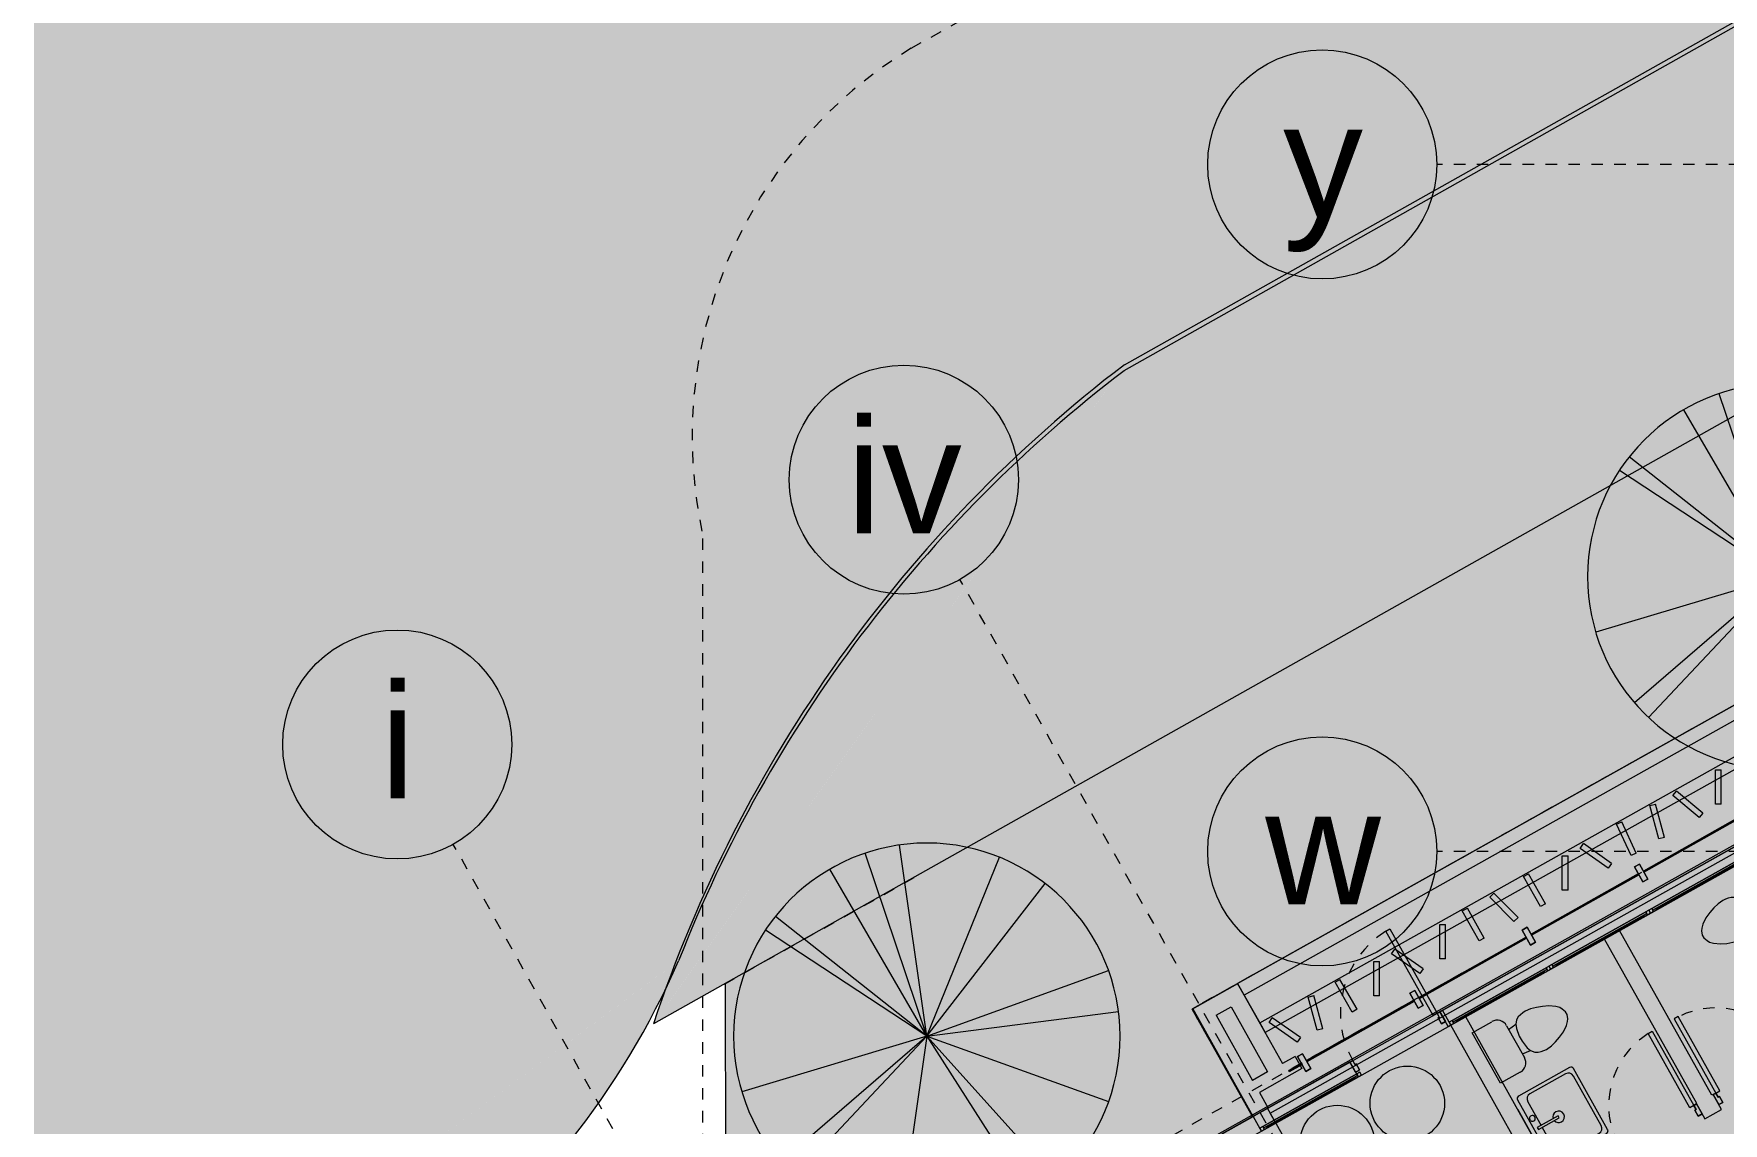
# Model space of a CAD drawing. Header units: metres. Extents: x -11.7 to 73.2, y 41.7 to 99.3.
# Drawn here: x -11.75 to 3, y 56.25 to 65.77 of the extents above; entities that cross this region are included whole.
import ezdxf

# ---------------------------------------------------------------- set-up
doc = ezdxf.new("R2010")
doc.units = ezdxf.units.M
for name, pattern in [('Dash dot', [0.015875, 0.00635, -0.004763, 0, -0.004763]), ('LineaDiscontinua-1_5mm', [0.003, 0.0015, -0.0015]), ('LíneaDeRejilla', [0.021, 0.012, -0.003, 0.003, -0.003]), ('Oculto', [0.006, 0.004, -0.002]), ('Overhead', [0.004, 0.0025, -0.0015])]:
    doc.linetypes.add(name, pattern=pattern)
for name, color, linetype, lineweight in [('A-DETL', 3, 'Continuous', 5), ('A-DETL-3', 151, 'Continuous', 5), ('A-DETL-GENF', 92, 'Continuous', 5), ('A-DETL-LNOC', 90, 'Oculto', 5), ('A-FLOR-PROY', 1, 'Overhead', 5), ('A-MURO', 113, 'Continuous', 9), ('A-MURO-ACHU', 111, 'Continuous', 9), ('A-PISO', 51, 'Continuous', 9), ('A-PISO-ACHU', 8, 'Continuous', 9), ('A-PSAJ-ARBOL', 71, 'Continuous', 5), ('A-PUER', 31, 'Continuous', 5), ('A-PUER-MARC', 31, 'Continuous', 5), ('A-VENT', 1, 'Continuous', 5), ('A-VENT-CORT', 52, 'Continuous', 5), ('A-VENT-CORT-MARC', 51, 'Continuous', 5), ('A-WALL', 113, 'Continuous', 18), ('H-HID-APAR', 6, 'Continuous', 5), ('S-REJI', 1, 'Continuous', 5), ('S-REJI-IDEN', 1, 'Continuous', 5)]:
    doc.layers.add(name, color=color, linetype=linetype, lineweight=lineweight)
doc.styles.add('Arial_2', font='arial.ttf', dxfattribs={"height": 1})

# ---------------------------------------------------------------- blocks, each defined once
blk = doc.blocks.new('muro inclinado1 - muro inclinado-1370344-Nivel 1')
at = {"layer": 'A-MURO'}
for p, q in [((43.685, 82.651), (-1.236, 57.471)), ((43.741, 82.55), (-1.179, 57.37)), ((-1.043, 57.128), (43.877, 82.307)), ((43.925, 82.222), (-0.995, 57.043)), ((-1.179, 57.37), (-1.236, 57.471)), ((-1.236, 57.471), (-1.043, 57.128)), ((-0.995, 57.043), (-1.179, 57.37)), ((-1.043, 57.128), (-0.995, 57.043))]:
    blk.add_line(p, q, dxfattribs=at)
blk = doc.blocks.new('Panel de sistema - Vidrio-10-1532749-Nivel 1')
at = {"layer": 'A-VENT-CORT'}
for p, q in [((-0.55, 0.005), (-0.55, 0.005)), ((-0.55, 0.005), (0.55, 0.005)), ((0.55, 0.005), (-0.55, 0.005)), ((-0.55, -0.005), (-0.55, 0.005)), ((-0.55, 0.005), (-0.55, -0.005)), ((0.55, 0.005), (0.55, 0.005)), ((0.55, 0.005), (0.55, -0.005)), ((0.55, 0.005), (0.55, -0.005)), ((-0.55, -0.005), (0.55, -0.005)), ((0.55, -0.005), (-0.55, -0.005)), ((-0.55, -0.005), (-0.55, -0.005)), ((0.55, -0.005), (0.55, -0.005))]:
    blk.add_line(p, q, dxfattribs=at)
blk = doc.blocks.new('Panel de sistema - Vidrio-10-1532750-Nivel 1')
at = {"layer": 'A-VENT-CORT'}
for p, q in [((-0.5375, 0.005), (-0.5375, 0.005)), ((-0.5375, 0.005), (0.5375, 0.005)), ((0.5375, 0.005), (-0.5375, 0.005)), ((-0.5375, -0.005), (-0.5375, 0.005)), ((-0.5375, 0.005), (-0.5375, -0.005)), ((0.5375, 0.005), (0.5375, 0.005)), ((0.5375, 0.005), (0.5375, -0.005)), ((0.5375, 0.005), (0.5375, -0.005)), ((-0.5375, -0.005), (0.5375, -0.005)), ((0.5375, -0.005), (-0.5375, -0.005)), ((-0.5375, -0.005), (-0.5375, -0.005)), ((0.5375, -0.005), (0.5375, -0.005))]:
    blk.add_line(p, q, dxfattribs=at)
blk = doc.blocks.new('Panel de sistema - Vidrio-10-1633572-Nivel 1')
at = {"layer": 'A-VENT-CORT'}
for p, q in [((-0.063, 0.005), (-0.063, 0.005)), ((-0.063, 0.005), (0.063, 0.005)), ((0.063, 0.005), (-0.063, 0.005)), ((-0.063, -0.005), (-0.063, 0.005)), ((-0.063, 0.005), (-0.063, -0.005)), ((0.063, 0.005), (0.063, 0.005)), ((0.063, 0.005), (0.063, -0.005)), ((0.063, 0.005), (0.063, -0.005)), ((-0.063, -0.005), (0.063, -0.005)), ((0.063, -0.005), (-0.063, -0.005)), ((-0.063, -0.005), (-0.063, -0.005)), ((0.063, -0.005), (0.063, -0.005))]:
    blk.add_line(p, q, dxfattribs=at)
blk = doc.blocks.new('Panel de sistema - Vidrio-10-1532752-Nivel 1')
at = {"layer": 'A-VENT-CORT'}
for p, q in [((-0.55, 0.005), (-0.55, 0.005)), ((-0.55, 0.005), (0.55, 0.005)), ((0.55, 0.005), (-0.55, 0.005)), ((-0.55, -0.005), (-0.55, 0.005)), ((-0.55, 0.005), (-0.55, -0.005)), ((0.55, 0.005), (0.55, 0.005)), ((0.55, 0.005), (0.55, -0.005)), ((0.55, 0.005), (0.55, -0.005)), ((-0.55, -0.005), (0.55, -0.005)), ((0.55, -0.005), (-0.55, -0.005)), ((-0.55, -0.005), (-0.55, -0.005)), ((0.55, -0.005), (0.55, -0.005))]:
    blk.add_line(p, q, dxfattribs=at)
blk = doc.blocks.new('Panel de sistema - Vidrio-10-1532753-Nivel 1')
at = {"layer": 'A-VENT-CORT'}
for p, q in [((-0.5375, 0.005), (-0.5375, 0.005)), ((-0.5375, 0.005), (0.5375, 0.005)), ((0.5375, 0.005), (-0.5375, 0.005)), ((-0.5375, -0.005), (-0.5375, 0.005)), ((-0.5375, 0.005), (-0.5375, -0.005)), ((0.5375, 0.005), (0.5375, 0.005)), ((0.5375, 0.005), (0.5375, -0.005)), ((0.5375, 0.005), (0.5375, -0.005)), ((-0.5375, -0.005), (0.5375, -0.005)), ((0.5375, -0.005), (-0.5375, -0.005)), ((-0.5375, -0.005), (-0.5375, -0.005)), ((0.5375, -0.005), (0.5375, -0.005))]:
    blk.add_line(p, q, dxfattribs=at)
blk = doc.blocks.new('Panel de sistema - Vidrio-10-1633573-Nivel 1')
at = {"layer": 'A-VENT-CORT'}
for p, q in [((-0.063, 0.005), (-0.063, 0.005)), ((-0.063, 0.005), (0.063, 0.005)), ((0.063, 0.005), (-0.063, 0.005)), ((-0.063, -0.005), (-0.063, 0.005)), ((-0.063, 0.005), (-0.063, -0.005)), ((0.063, 0.005), (0.063, 0.005)), ((0.063, 0.005), (0.063, -0.005)), ((0.063, 0.005), (0.063, -0.005)), ((-0.063, -0.005), (0.063, -0.005)), ((0.063, -0.005), (-0.063, -0.005)), ((-0.063, -0.005), (-0.063, -0.005)), ((0.063, -0.005), (0.063, -0.005))]:
    blk.add_line(p, q, dxfattribs=at)
blk = doc.blocks.new('Montante rectangular - 50x150-1351317-Nivel 1')
at = {"layer": 'A-VENT-CORT-MARC'}
for p, q in [((-0.025, -0.075), (-0.025, 0.075)), ((-0.025, 0.075), (0.025, 0.075)), ((-0.025, 0.075), (-0.025, 0.075)), ((0.025, 0.075), (0.025, -0.075)), ((0.025, 0.075), (0.025, 0.075)), ((0.025, -0.075), (-0.025, -0.075)), ((-0.025, -0.075), (-0.025, -0.075)), ((0.025, -0.075), (0.025, -0.075))]:
    blk.add_line(p, q, dxfattribs=at)
blk = doc.blocks.new('Montante rectangular - 50x150-1351318-Nivel 1')
at = {"layer": 'A-VENT-CORT-MARC'}
for p, q in [((0.025, 0.075), (-0.025, 0.075)), ((-0.025, 0.075), (-0.025, -0.075)), ((-0.025, 0.075), (-0.025, 0.075)), ((0.025, -0.075), (0.025, 0.075)), ((0.025, 0.075), (0.025, 0.075)), ((-0.025, -0.075), (0.025, -0.075)), ((-0.025, -0.075), (-0.025, -0.075)), ((0.025, -0.075), (0.025, -0.075))]:
    blk.add_line(p, q, dxfattribs=at)
blk = doc.blocks.new('M_RPC Tree - Deciduous - Scarlet Oak - 6 mts-1356157-Nivel 1')
at = {"layer": 'A-PSAJ-ARBOL'}
for q in [(-0.239, 1.669), (-0.539, 1.598), (0.634, 1.563), (-0.848, 1.458), (1.032, 1.334), (-1.323, 1.046), (-1.409, 0.927), (1.585, 0.575), (1.673, 0.215), (-1.615, -0.485), (-1.277, -1.101), (-1.155, -1.229), (-0.24, -1.669), (0.91, -1.42), (1.129, -1.253), (1.587, -0.57)]:
    blk.add_line((0, 0), q, dxfattribs=at)
for start, end in [(360, 180), (180, 360)]:
    blk.add_arc((0, 0), 1.687, start, end, dxfattribs=at)
blk = doc.blocks.new('Puerta-Batiente-HojaLisa - 900x2200-V1-Nivel 1')
at = {"layer": 'A-PUER'}
for p, q in [((-0.422, -0.919), (-0.422, -0.075)), ((-0.422, -0.075), (-0.382, -0.075)), ((-0.382, -0.075), (-0.382, -0.919)), ((-0.382, -0.919), (-0.422, -0.919))]:
    blk.add_line(p, q, dxfattribs=at)
at = {"layer": 'A-PUER', "linetype": 'LineaDiscontinua-1_5mm'}
blk.add_arc((-0.422, -0.075), 0.844, 272.7165, 0, dxfattribs=at)
at = {"layer": 'A-PUER-MARC', "lineweight": 9}
for p, q in [((-0.41, 0.025), (-0.45, 0.025)), ((-0.45, 0.025), (-0.45, -0.075)), ((-0.41, -0.035), (-0.41, 0.025)), ((0.45, 0.025), (0.41, 0.025)), ((0.41, 0.025), (0.41, -0.035)), ((0.45, -0.075), (0.45, 0.025)), ((-0.45, -0.075), (-0.422, -0.075)), ((-0.422, -0.075), (-0.422, -0.035)), ((-0.422, -0.035), (-0.41, -0.035)), ((0.41, -0.035), (0.422, -0.035)), ((0.422, -0.035), (0.422, -0.075)), ((0.422, -0.075), (0.45, -0.075))]:
    blk.add_line(p, q, dxfattribs=at)
at = {"layer": 'A-PUER-MARC'}
for p, q in [((-0.45, -0.075), (-0.45, 0.025)), ((-0.45, 0.025), (-0.41, 0.025)), ((-0.45, 0.025), (-0.45, 0.025)), ((-0.41, 0.025), (-0.41, -0.035)), ((-0.41, 0.025), (-0.41, 0.025)), ((0.41, -0.035), (0.41, 0.025)), ((0.45, 0.025), (0.41, 0.025)), ((0.41, 0.025), (0.41, 0.025)), ((0.45, 0.025), (0.45, 0.025)), ((0.45, 0.025), (0.45, -0.075)), ((-0.422, -0.075), (-0.45, -0.075)), ((-0.45, -0.075), (-0.45, -0.075)), ((-0.41, -0.035), (-0.422, -0.035)), ((-0.422, -0.035), (-0.422, -0.075)), ((-0.422, -0.035), (-0.422, -0.035)), ((-0.422, -0.075), (-0.422, -0.075)), ((-0.41, -0.035), (-0.41, -0.035)), ((0.41, -0.035), (0.41, -0.035)), ((0.41, -0.035), (0.422, -0.035)), ((0.422, -0.035), (0.422, -0.035)), ((0.422, -0.075), (0.422, -0.035)), ((0.422, -0.075), (0.422, -0.075)), ((0.422, -0.075), (0.45, -0.075)), ((0.45, -0.075), (0.45, -0.075))]:
    blk.add_line(p, q, dxfattribs=at)
blk = doc.blocks.new('Puerta-Batiente-HojaLisa - 800x2200-V6-Nivel 1')
at = {"layer": 'A-PUER'}
for p, q in [((-0.372, -0.819), (-0.372, -0.075)), ((-0.372, -0.075), (-0.332, -0.075)), ((-0.332, -0.075), (-0.332, -0.819)), ((-0.332, -0.819), (-0.372, -0.819))]:
    blk.add_line(p, q, dxfattribs=at)
at = {"layer": 'A-PUER', "linetype": 'LineaDiscontinua-1_5mm'}
blk.add_arc((-0.372, -0.075), 0.744, 273.0819, 0, dxfattribs=at)
at = {"layer": 'A-PUER-MARC', "lineweight": 9}
for p, q in [((-0.36, 0.025), (-0.4, 0.025)), ((-0.4, 0.025), (-0.4, -0.075)), ((-0.36, -0.035), (-0.36, 0.025)), ((0.4, 0.025), (0.36, 0.025)), ((0.36, 0.025), (0.36, -0.035)), ((0.4, -0.075), (0.4, 0.025)), ((-0.4, -0.075), (-0.372, -0.075)), ((-0.372, -0.075), (-0.372, -0.035)), ((-0.372, -0.035), (-0.36, -0.035)), ((0.36, -0.035), (0.372, -0.035)), ((0.372, -0.035), (0.372, -0.075)), ((0.372, -0.075), (0.4, -0.075))]:
    blk.add_line(p, q, dxfattribs=at)
at = {"layer": 'A-PUER-MARC'}
for p, q in [((-0.4, -0.075), (-0.4, 0.025)), ((-0.4, 0.025), (-0.36, 0.025)), ((-0.4, 0.025), (-0.4, 0.025)), ((-0.36, 0.025), (-0.36, -0.035)), ((-0.36, 0.025), (-0.36, 0.025)), ((0.36, -0.035), (0.36, 0.025)), ((0.4, 0.025), (0.36, 0.025)), ((0.36, 0.025), (0.36, 0.025)), ((0.4, 0.025), (0.4, 0.025)), ((0.4, 0.025), (0.4, -0.075)), ((-0.372, -0.075), (-0.4, -0.075)), ((-0.4, -0.075), (-0.4, -0.075)), ((-0.36, -0.035), (-0.372, -0.035)), ((-0.372, -0.035), (-0.372, -0.075)), ((-0.372, -0.035), (-0.372, -0.035)), ((-0.372, -0.075), (-0.372, -0.075)), ((-0.36, -0.035), (-0.36, -0.035)), ((0.36, -0.035), (0.36, -0.035)), ((0.36, -0.035), (0.372, -0.035)), ((0.372, -0.035), (0.372, -0.035)), ((0.372, -0.075), (0.372, -0.035)), ((0.372, -0.075), (0.372, -0.075)), ((0.372, -0.075), (0.4, -0.075)), ((0.4, -0.075), (0.4, -0.075))]:
    blk.add_line(p, q, dxfattribs=at)
blk = doc.blocks.new('Puerta-Batiente-HojaLisa - 800x2200-V22-Nivel 1')
at = {"layer": 'A-PUER'}
for p, q in [((-0.332, 0.819), (-0.372, 0.819)), ((-0.372, 0.819), (-0.372, 0.075)), ((-0.332, 0.075), (-0.332, 0.819)), ((-0.372, 0.075), (-0.332, 0.075))]:
    blk.add_line(p, q, dxfattribs=at)
at = {"layer": 'A-PUER', "linetype": 'LineaDiscontinua-1_5mm'}
blk.add_arc((-0.372, 0.075), 0.744, 360, 86.9181, dxfattribs=at)
at = {"layer": 'A-PUER-MARC', "lineweight": 9}
for p, q in [((-0.4, -0.025), (-0.4, 0.075)), ((-0.4, 0.075), (-0.372, 0.075)), ((-0.372, 0.075), (-0.372, 0.035)), ((-0.372, 0.035), (-0.36, 0.035)), ((-0.36, 0.035), (-0.36, -0.025)), ((0.36, 0.035), (0.372, 0.035)), ((0.36, -0.025), (0.36, 0.035)), ((0.372, 0.035), (0.372, 0.075)), ((0.372, 0.075), (0.4, 0.075)), ((0.4, 0.075), (0.4, -0.025)), ((-0.36, -0.025), (-0.4, -0.025)), ((0.4, -0.025), (0.36, -0.025))]:
    blk.add_line(p, q, dxfattribs=at)
at = {"layer": 'A-PUER-MARC'}
for p, q in [((-0.4, 0.075), (-0.4, -0.025)), ((-0.372, 0.075), (-0.4, 0.075)), ((-0.4, 0.075), (-0.4, 0.075)), ((-0.372, 0.035), (-0.372, 0.075)), ((-0.372, 0.075), (-0.372, 0.075)), ((-0.36, 0.035), (-0.372, 0.035)), ((-0.372, 0.035), (-0.372, 0.035)), ((-0.36, -0.025), (-0.36, 0.035)), ((-0.36, 0.035), (-0.36, 0.035)), ((0.36, 0.035), (0.36, 0.035)), ((0.36, 0.035), (0.36, -0.025)), ((0.36, 0.035), (0.372, 0.035)), ((0.372, 0.075), (0.372, 0.075)), ((0.372, 0.075), (0.4, 0.075)), ((0.372, 0.075), (0.372, 0.035)), ((0.372, 0.035), (0.372, 0.035)), ((0.4, -0.025), (0.4, 0.075)), ((0.4, 0.075), (0.4, 0.075)), ((-0.4, -0.025), (-0.36, -0.025)), ((-0.4, -0.025), (-0.4, -0.025)), ((-0.36, -0.025), (-0.36, -0.025)), ((0.4, -0.025), (0.36, -0.025)), ((0.36, -0.025), (0.36, -0.025)), ((0.4, -0.025), (0.4, -0.025))]:
    blk.add_line(p, q, dxfattribs=at)
blk = doc.blocks.new('M_Toilet-Domestic-3D - M_Toilet-Domestic-3D-V11-Nivel 1')
at = {"layer": 'H-HID-APAR'}
for p, q in [((-0.253, 0.495), (0.253, 0.495)), ((-0.253, 0.298), (-0.253, 0.495)), ((0.253, 0.495), (0.253, 0.298)), ((0.159, 0.204), (-0.159, 0.204)), ((-0.123, 0.204), (-0.132, 0.127)), ((-0.025, 0.152), (-0.097, 0.14)), ((0.025, 0.152), (-0.025, 0.152)), ((0.097, 0.14), (0.025, 0.152)), ((0.123, 0.204), (0.132, 0.127)), ((-0.188, 0.025), (-0.191, 0)), ((-0.191, 0), (-0.186, -0.051)), ((-0.184, 0.051), (-0.188, 0.025)), ((-0.177, 0.076), (-0.184, 0.051)), ((-0.163, 0.102), (-0.177, 0.076)), ((-0.132, 0.127), (-0.163, 0.102)), ((-0.097, 0.14), (-0.132, 0.127)), ((0.132, 0.127), (0.097, 0.14)), ((0.163, 0.102), (0.132, 0.127)), ((0.177, 0.076), (0.163, 0.102)), ((0.184, 0.051), (0.177, 0.076)), ((0.188, 0.025), (0.184, 0.051)), ((0.186, -0.051), (0.191, 0)), ((0.191, 0), (0.188, 0.025)), ((-0.186, -0.051), (-0.172, -0.102)), ((-0.172, -0.102), (-0.154, -0.152)), ((0.154, -0.152), (0.172, -0.102)), ((0.172, -0.102), (0.186, -0.051)), ((-0.154, -0.152), (-0.13, -0.203)), ((-0.13, -0.203), (-0.095, -0.254)), ((-0.095, -0.254), (-0.07, -0.279)), ((-0.07, -0.279), (-0.048, -0.292)), ((-0.048, -0.292), (-0.013, -0.305)), ((0.013, -0.305), (0.048, -0.292)), ((0.048, -0.292), (0.07, -0.279)), ((0.07, -0.279), (0.095, -0.254)), ((0.095, -0.254), (0.13, -0.203)), ((0.13, -0.203), (0.154, -0.152)), ((-0.013, -0.305), (0.013, -0.305))]:
    blk.add_line(p, q, dxfattribs=at)
for centre, start, end in [((-0.159, 0.298), 180, 270), ((0.159, 0.298), 270, 360)]:
    blk.add_arc(centre, 0.0946, start, end, dxfattribs=at)
blk = doc.blocks.new('M_Sink-Single-2D - 660 x 560mm-V5-Nivel 1')
at = {"layer": 'H-HID-APAR'}
for p, q in [((0.002, 0.65), (0.002, 0.14)), ((0.002, 0.65), (0.002, 0.14)), ((0.636, 0.675), (0.027, 0.675)), ((0.636, 0.675), (0.027, 0.675)), ((0.033, 0.592), (0.033, 0.236)), ((0.579, 0.643), (0.084, 0.643)), ((0.63, 0.236), (0.63, 0.592)), ((0.662, 0.14), (0.662, 0.65)), ((0.662, 0.14), (0.662, 0.65)), ((0.341, 0.356), (0.322, 0.356)), ((0.322, 0.356), (0.322, 0.147)), ((0.341, 0.147), (0.341, 0.356)), ((0.084, 0.185), (0.322, 0.185)), ((0.341, 0.185), (0.579, 0.185)), ((0.027, 0.115), (0.636, 0.115)), ((0.027, 0.115), (0.636, 0.115)), ((0.102, 0.075), (0.722, 0.075)), ((0.322, 0.147), (0.341, 0.147))]:
    blk.add_line(p, q, dxfattribs=at)
for centre, radius, start, end in [((0.027, 0.65), 0.0254, 90, 180), ((0.027, 0.65), 0.0254, 90, 180), ((0.084, 0.592), 0.0508, 90, 180), ((0.579, 0.592), 0.0508, 360, 90), ((0.636, 0.65), 0.0254, 0, 90), ((0.636, 0.65), 0.0254, 0, 90), ((0.332, 0.356), 0.0508, 360, 180), ((0.332, 0.356), 0.0508, 180, 259.1931), ((0.332, 0.356), 0.0508, 280.8069, 0), ((0.084, 0.236), 0.0508, 180, 270), ((0.23, 0.15), 0.0254, 360, 180), ((0.23, 0.15), 0.0254, 180, 0), ((0.433, 0.15), 0.0254, 360, 180), ((0.433, 0.15), 0.0254, 180, 360), ((0.579, 0.236), 0.0508, 270, 0), ((0.027, 0.14), 0.0254, 180, 270), ((0.027, 0.14), 0.0254, 180, 270), ((0.636, 0.14), 0.0254, 270, 360), ((0.636, 0.14), 0.0254, 270, 0)]:
    blk.add_arc(centre, radius, start, end, dxfattribs=at)
blk = doc.blocks.new('Ventana-1Cuerpo-Proyectante - 1000x500-1741206-Nivel 1')
at = {"layer": 'A-VENT'}
for p, q in [((0.5, 0.075), (-0.5, 0.075)), ((-0.5, 0.075), (-0.5, 0.075)), ((-0.5, 0.075), (0.5, 0.075)), ((-0.5, 0.075), (-0.5, 0.045)), ((-0.5, 0.075), (-0.5, 0.045)), ((-0.5, 0.045), (0.5, 0.045)), ((-0.5, 0.045), (-0.5, 0.045)), ((-0.5, 0.045), (0.5, 0.045)), ((0.47, 0.075), (-0.47, 0.075)), ((-0.47, 0.075), (-0.47, 0.075)), ((-0.47, 0.075), (0.47, 0.075)), ((-0.47, 0.075), (-0.47, 0.06)), ((-0.47, 0.075), (-0.47, 0.06)), ((0.47, 0.075), (-0.47, 0.075)), ((-0.47, 0.075), (-0.47, 0.075)), ((-0.47, 0.075), (0.47, 0.075)), ((-0.47, 0.045), (-0.47, 0.075)), ((-0.47, 0.075), (-0.47, 0.045)), ((-0.47, 0.06), (0.47, 0.06)), ((-0.47, 0.06), (-0.47, 0.06)), ((-0.47, 0.06), (0.47, 0.06)), ((0.47, 0.045), (-0.47, 0.045)), ((-0.47, 0.045), (-0.47, 0.045)), ((0.47, 0.045), (-0.47, 0.045)), ((0.44, 0.075), (-0.44, 0.075)), ((-0.44, 0.075), (-0.44, 0.075)), ((-0.44, 0.075), (0.44, 0.075)), ((-0.44, 0.06), (-0.44, 0.075)), ((-0.44, 0.075), (-0.44, 0.06)), ((0.44, 0.068), (-0.44, 0.068)), ((-0.44, 0.068), (-0.44, 0.068)), ((-0.44, 0.068), (0.44, 0.068)), ((-0.44, 0.068), (-0.44, 0.066)), ((-0.44, 0.068), (-0.44, 0.066)), ((-0.44, 0.066), (0.44, 0.066)), ((-0.44, 0.066), (-0.44, 0.066)), ((-0.44, 0.066), (0.44, 0.066)), ((0.44, 0.06), (-0.44, 0.06)), ((-0.44, 0.06), (-0.44, 0.06)), ((0.44, 0.06), (-0.44, 0.06)), ((0.44, 0.075), (0.44, 0.075)), ((0.44, 0.06), (0.44, 0.075)), ((0.44, 0.075), (0.44, 0.06)), ((0.44, 0.068), (0.44, 0.068)), ((0.44, 0.066), (0.44, 0.068)), ((0.44, 0.066), (0.44, 0.068)), ((0.44, 0.066), (0.44, 0.066)), ((0.44, 0.06), (0.44, 0.06)), ((0.47, 0.075), (0.47, 0.075)), ((0.47, 0.06), (0.47, 0.075)), ((0.47, 0.06), (0.47, 0.075)), ((0.47, 0.075), (0.47, 0.075)), ((0.47, 0.045), (0.47, 0.075)), ((0.47, 0.075), (0.47, 0.045)), ((0.47, 0.06), (0.47, 0.06)), ((0.47, 0.045), (0.47, 0.045)), ((0.5, 0.075), (0.5, 0.075)), ((0.5, 0.045), (0.5, 0.075)), ((0.5, 0.045), (0.5, 0.075)), ((0.5, 0.045), (0.5, 0.045))]:
    blk.add_line(p, q, dxfattribs=at)
blk = doc.blocks.new('Grid - 4mm-563819-Nivel 1')
at = {"layer": 'S-REJI-IDEN'}
blk.add_circle((0, 0), 0.004, dxfattribs=at)

msp = doc.modelspace()

# ---------------------------------------------------------------- hatches: boundary and pattern name
at = {"layer": 'A-DETL-GENF'}
msp.add_hatch(color=7, dxfattribs=at).paths.add_polyline_path([(-5.474, 53.875), (15.391, 65.571), (19.004, 59.125), (-1.86, 47.429)], flags=0)
at = {"layer": 'A-MURO-ACHU', "lineweight": 5}
h = msp.add_hatch(color=256, dxfattribs=at)
h.paths.add_polyline_path([(-5.394, 53.732), (-5.467, 53.863), (-4.59, 54.355), (-4.517, 54.224), (-5.263, 53.806)], flags=0)
h.paths.add_polyline_path([(0.603, 57.094), (0.53, 57.225), (0.552, 57.237), (0.625, 57.106)], flags=0)
h.paths.add_polyline_path([(13.71, 64.441), (13.637, 64.572), (15.529, 65.632), (15.602, 65.501)], flags=0)
for points in [[(2.098, 57.626), (1.968, 57.859), (2.099, 57.932), (2.229, 57.7)], [(2.229, 57.7), (2.905, 56.494), (2.775, 56.421), (2.098, 57.626)], [(0.756, 56.874), (0.625, 57.106), (0.756, 57.18), (0.887, 56.947)], [(0.887, 56.947), (1.563, 55.741), (1.636, 55.61), (2.43, 54.193), (2.304, 54.122), (2.3, 54.119), (0.756, 56.874)]]:
    msp.add_hatch(color=256, dxfattribs=at).paths.add_polyline_path(points, flags=0)
h = msp.add_hatch(color=256, dxfattribs=at)
h.paths.add_polyline_path([(2.074, 56.028), (2.148, 55.897), (1.636, 55.61), (1.563, 55.741)], flags=0)
h.paths.add_polyline_path([(2.917, 56.5), (2.99, 56.369), (2.845, 56.288), (2.772, 56.419), (2.775, 56.421), (2.905, 56.494)], flags=0)
h.paths.add_polyline_path([(4.118, 57.173), (4.191, 57.042), (3.688, 56.76), (3.614, 56.891)], flags=0)
at = {"layer": 'A-PISO-ACHU', "lineweight": 5}
h = msp.add_hatch(color=256, dxfattribs=at)
edge = h.paths.add_edge_path(flags=0)
edge.add_line((-11.744, 67.478), (-11.744, 68.992))
edge.add_line((-11.744, 68.992), (20.68, 87.24))
edge.add_line((20.68, 87.24), (42.763, 99.321))
edge.add_line((42.763, 99.321), (49.014, 99.321))
edge.add_line((49.014, 99.321), (22.136, 84.617))
edge.add_line((22.136, 84.617), (-8.422, 67.419))
edge.add_arc((-9.969, 75.372), 8.102, 263.7019, 281.0136, ccw=False)
edge.add_arc((-12.533, 60.522), 7, 76.1603, 83.5347)
h.paths.add_polyline_path([(73.158, 99.321), (73.158, 41.66)], flags=0)
edge = h.paths.add_edge_path(flags=0)
edge.add_line((69.851, 99.321), (73.158, 99.321))
edge.add_line((65.916, 97.168), (69.851, 99.321))
edge = h.paths.add_edge_path(flags=0)
edge.add_line((73.158, 51.904), (73.158, 50.909))
edge.add_line((73.158, 50.909), (67.409, 50.912))
edge.add_line((67.409, 50.912), (67.406, 45.89))
edge.add_arc((67.769, 48.868), 3, 197.8091, 263.0532, ccw=False)
edge.add_line((64.913, 47.95), (64.926, 52.057))
edge.add_arc((67.357, 51.838), 2.44, 138.4696, 174.8617, ccw=False)
edge.add_line((65.53, 53.456), (67.412, 55.146))
edge.add_line((67.412, 55.146), (67.438, 93.14))
edge.add_line((67.438, 93.14), (65.566, 94.511))
edge.add_arc((67.872, 96.43), 3, 186.297, 219.7758, ccw=False)
edge.add_line((64.89, 96.101), (64.89, 96.179))
edge.add_line((64.89, 96.179), (64.884, 98.083))
edge.add_arc((67.871, 97.808), 3, 152.3867, 174.7408, ccw=False)
edge.add_arc((100.814, 69.292), 46.495, 139.7706, 139.9679, ccw=False)
edge.add_line((65.316, 99.321), (73.158, 99.321))
edge.add_line((65.918, 96.156), (65.916, 97.168))
edge.add_arc((67.9, 96.421), 2, 187.6142, 217.5848)
edge.add_line((66.315, 95.202), (68.416, 93.664))
edge.add_line((68.416, 93.664), (68.432, 51.911))
edge.add_line((68.432, 51.911), (73.158, 51.904))
h.paths.add_polyline_path([(20.105, 57.717), (26.684, 61.399), (27.997, 59.062), (49.236, 71.036), (49.236, 57.717)], flags=0)
edge = h.paths.add_edge_path(flags=0)
edge.add_line((-5.712, 46.001), (54.461, 46.001))
edge.add_line((54.461, 46.001), (54.461, 90.902))
edge.add_line((54.461, 90.902), (26.988, 75.873))
edge.add_line((26.988, 75.873), (-6.336, 57.118))
edge.add_arc((5.07, 53.317), 12.023, 127.3503, 161.5712, ccw=False)
edge.add_line((-2.224, 62.875), (25.532, 78.496))
edge.add_line((25.532, 78.496), (55.413, 94.842))
edge.add_arc((56.806, 92.034), 3.135, 2.608, 116.3852, ccw=False)
edge.add_line((59.938, 92.176), (59.934, 86.617))
edge.add_line((59.934, 86.617), (57.431, 79.662))
edge.add_line((57.431, 79.662), (57.411, 49.633))
edge.add_line((57.411, 49.633), (57.408, 44.767))
edge.add_arc((59.408, 44.765), 2, 179.9609, 218.8093)
edge.add_line((57.849, 43.512), (59.338, 41.66))
edge.add_line((59.338, 41.66), (54.903, 41.66))
edge.add_line((54.903, 41.66), (54.904, 42.467))
edge.add_line((54.904, 42.467), (49.904, 42.473))
edge.add_line((49.904, 42.473), (49.903, 41.66))
edge.add_line((49.903, 41.66), (40.86, 41.66))
edge.add_line((40.86, 41.66), (40.849, 42.426))
edge.add_line((40.849, 42.426), (19.669, 42.426))
edge.add_line((19.669, 42.426), (19.663, 41.66))
edge.add_line((19.663, 41.66), (-5.714, 41.66))
edge.add_line((-5.714, 41.66), (-5.712, 46.001))
h = msp.add_hatch(color=256, dxfattribs=at)
h.paths.add_polyline_path([(73.158, 99.321), (73.158, 41.66)], flags=0)
edge = h.paths.add_edge_path(flags=0)
edge.add_line((49.017, 99.321), (73.158, 99.321))
edge.add_line((65.293, 99.321), (73.158, 99.321))
edge.add_arc((100.805, 69.311), 46.495, 139.8002, 140.007)
edge.add_arc((67.844, 97.804), 3, 152.4258, 174.7799)
edge.add_line((64.856, 98.077), (64.862, 96.6))
edge.add_line((64.862, 96.6), (59.465, 93.643))
edge.add_arc((56.782, 92.022), 3.135, 31.1418, 116.4243)
edge.add_line((55.387, 94.829), (25.518, 78.463))
edge.add_line((25.518, 78.463), (-2.228, 62.823))
edge.add_arc((5.073, 53.27), 12.023, 127.3894, 158.5358)
edge.add_arc((-12.535, 60.463), 7, 276.4834, 336.479, ccw=False)
edge.add_line((-11.744, 53.508), (-11.744, 67.418))
edge.add_arc((-12.535, 60.463), 7, 76.1994, 83.5166, ccw=False)
edge.add_arc((-9.982, 75.315), 8.102, 263.741, 281.0527)
edge.add_line((-8.429, 67.363), (22.117, 84.582))
edge.add_line((22.117, 84.582), (49.017, 99.321))
h = msp.add_hatch(color=256, dxfattribs=at)
h.paths.add_polyline_path([(1.889, 47.467), (10.985, 47.467), (10.985, 48.267), (54.461, 48.267), (54.461, 46.001), (-0.727, 46.001)], flags=0)
h.paths.add_polyline_path([(54.482, 90.875), (54.482, 87.45), (-5.467, 53.863), (-1.859, 47.425), (-4.37, 46.023), (-5.685, 46.024), (-5.708, 57.472), (26.928, 75.839)], flags=0)
h = msp.add_hatch(color=256, dxfattribs=at)
h.paths.add_polyline_path([(5.018, 49.016), (5.803, 47.617), (10.835, 47.617), (10.835, 50.902), (9.21, 49.991), (8.624, 51.037)], flags=0)
h.paths.add_polyline_path([(54.311, 87.233), (50.349, 85.012), (52.11, 81.872), (54.311, 83.106)], flags=0)
h.paths.add_polyline_path([(47.963, 73.295), (20.081, 57.667), (44.086, 57.667), (44.086, 68.168), (49.221, 71.063)], flags=0)
h.paths.add_polyline_path([(-5.466, 53.862), (-1.1, 56.31), (-1.628, 57.251), (44.077, 82.871), (44.605, 81.929), (54.461, 87.454), (54.461, 80.756), (54.286, 80.658), (54.286, 77.096), (54.461, 77.194), (54.461, 74.042), (51.062, 72.13), (51.062, 55.917), (54.461, 55.917), (54.461, 48.267), (53.761, 48.267), (53.761, 47.467), (12.141, 47.467), (12.141, 48.267), (10.985, 48.267), (10.985, 47.467), (1.889, 47.467), (2.204, 47.644), (1.324, 49.214), (-1.86, 47.429)], flags=0)
h = msp.add_hatch(color=256, dxfattribs=at)
h.paths.add_polyline_path([(42.061, 55.767), (36.716, 55.767), (36.716, 48.852), (42.061, 48.852)], flags=0)
h.paths.add_polyline_path([(21.784, 60.854), (28.38, 64.552), (24.903, 70.754), (18.307, 67.056)], flags=0)
h.paths.add_polyline_path([(49.161, 73.896), (20.209, 57.667), (49.161, 57.667)], flags=0)
h.paths.add_polyline_path([(-5.465, 53.86), (-1.105, 56.308), (-1.634, 57.246), (-1.235, 57.47), (-1.043, 57.128), (17.916, 67.755), (18.104, 67.418), (44.327, 82.118), (44.474, 81.856), (54.461, 87.454), (54.461, 83.231), (58.001, 83.231), (58.001, 51.892), (54.461, 51.892), (54.461, 48.267), (10.985, 48.267), (10.985, 47.467), (1.889, 47.467), (2.226, 47.656), (1.345, 49.226), (-1.859, 47.427)], flags=0)

# ---------------------------------------------------------------- linework, layer by layer
at = {"layer": 'A-DETL', "linetype": 'Dash dot'}
for p, q in [((-4.086, 65.639), (53.599, 98.205)), ((-5.904, 51.457), (-5.905, 61.381))]:
    msp.add_line(p, q, dxfattribs=at)
msp.add_arc((-2.032, 62.244), 3.968, 121.1882, 192.569, dxfattribs=at)
at = {"layer": 'A-DETL-3'}
msp.add_line((15.391, 65.571), (-5.474, 53.875), dxfattribs=at)
for centre in [(0.246, 56.424), (-0.365, 56.082)]:
    msp.add_circle(centre, 0.325, dxfattribs=at)
at = {"layer": 'A-DETL-LNOC'}
for p, q in [((0.996, 57.315), (42.169, 80.395)), ((-5.717, 57.466), (-4.06, 58.395))]:
    msp.add_line(p, q, dxfattribs=at)
at = {"layer": 'A-FLOR-PROY'}
for p, q in [((44.077, 82.871), (-1.628, 57.251)), ((-1.634, 57.246), (-1.105, 56.308))]:
    msp.add_line(p, q, dxfattribs=at)
at = {"layer": 'A-MURO'}
for p, q in [((-0.951, 56.339), (18.17, 67.056)), ((-0.902, 56.251), (18.218, 66.969)), ((0.552, 57.237), (13.637, 64.572)), ((13.71, 64.441), (0.756, 57.18)), ((2.937, 59.036), (2.937, 59.336)), ((2.937, 59.336), (2.987, 59.336)), ((2.987, 59.036), (2.987, 59.336)), ((2.564, 59.113), (2.596, 59.151)), ((2.825, 58.958), (2.596, 59.151)), ((2.364, 59.024), (2.412, 59.037)), ((2.442, 58.734), (2.364, 59.024)), ((2.49, 58.747), (2.412, 59.037)), ((2.793, 58.92), (2.564, 59.113)), ((2.987, 59.036), (2.937, 59.036)), ((2.073, 58.861), (2.119, 58.882)), ((2.2, 58.589), (2.073, 58.861)), ((2.245, 58.61), (2.119, 58.882)), ((2.825, 58.958), (2.793, 58.92)), ((2.49, 58.747), (2.442, 58.734)), ((1.599, 58.286), (1.599, 58.586)), ((1.599, 58.586), (1.649, 58.586)), ((1.649, 58.286), (1.649, 58.586)), ((1.754, 58.651), (1.783, 58.692)), ((2, 58.479), (1.754, 58.651)), ((2.029, 58.52), (1.783, 58.692)), ((2.245, 58.61), (2.2, 58.589)), ((1.261, 58.404), (1.305, 58.429)), ((1.452, 58.167), (1.305, 58.429)), ((2.029, 58.52), (2, 58.479)), ((1.408, 58.143), (1.261, 58.404)), ((1.649, 58.286), (1.599, 58.286)), ((0.726, 58.104), (0.77, 58.129)), ((0.916, 57.867), (0.77, 58.129)), ((0.965, 58.224), (1.001, 58.259)), ((1.177, 58.012), (0.965, 58.224)), ((1.213, 58.047), (1.001, 58.259)), ((1.452, 58.167), (1.408, 58.143)), ((0.529, 57.686), (0.529, 57.986)), ((0.529, 57.986), (0.579, 57.986)), ((0.579, 57.686), (0.579, 57.986)), ((0.873, 57.843), (0.726, 58.104)), ((1.213, 58.047), (1.177, 58.012)), ((0.916, 57.867), (0.873, 57.843)), ((0.109, 57.729), (0.138, 57.77)), ((0.355, 57.557), (0.109, 57.729)), ((0.384, 57.598), (0.138, 57.77)), ((0.579, 57.686), (0.529, 57.686)), ((-0.046, 57.363), (-0.046, 57.663)), ((-0.046, 57.663), (0.004, 57.663)), ((0.004, 57.363), (0.004, 57.663)), ((0.384, 57.598), (0.355, 57.557)), ((-1.628, 57.251), (-1.236, 57.471)), ((-1.236, 57.471), (-0.843, 56.771)), ((-0.385, 57.481), (-0.342, 57.506)), ((-0.235, 57.221), (-0.385, 57.481)), ((-0.192, 57.246), (-0.342, 57.506)), ((-1.628, 57.251), (-1.628, 57.251)), ((-1.424, 57.193), (-1.293, 57.267)), ((-1.293, 57.267), (-0.974, 56.698)), ((-0.619, 57.352), (-0.571, 57.365)), ((-0.542, 57.062), (-0.619, 57.352)), ((-0.493, 57.075), (-0.571, 57.365)), ((-0.192, 57.246), (-0.235, 57.221)), ((0.004, 57.363), (-0.046, 57.363)), ((-1.424, 57.193), (-1.105, 56.624)), ((-0.961, 57.129), (-0.933, 57.17)), ((-0.715, 56.957), (-0.961, 57.129)), ((-0.687, 56.998), (-0.933, 57.17)), ((-0.687, 56.998), (-0.715, 56.957)), ((-0.493, 57.075), (-0.542, 57.062)), ((-0.734, 56.832), (-0.843, 56.771)), ((-0.734, 56.832), (-0.675, 56.727)), ((-4.59, 54.355), (-0.255, 56.785)), ((-0.182, 56.654), (-4.517, 54.224)), ((-0.974, 56.698), (-1.105, 56.624)), ((-0.675, 56.727), (-1.046, 56.519)), ((-0.255, 56.785), (-0.182, 56.654)), ((-1.046, 56.519), (-0.97, 56.383)), ((-0.97, 56.383), (-0.974, 56.38)), ((-0.974, 56.38), (2.569, 50.084)), ((-5.466, 53.862), (-1.1, 56.31)), ((-1.1, 56.31), (-1.027, 56.179)), ((-0.902, 56.251), (-0.951, 56.339))]:
    msp.add_line(p, q, dxfattribs=at)
at = {"layer": 'A-PISO'}
for p, q in [((54.482, 87.45), (-5.467, 53.863)), ((-1.628, 57.251), (44.077, 82.871)), ((-2.224, 62.875), (25.532, 78.496)), ((25.518, 78.463), (-2.228, 62.823)), ((26.988, 75.873), (-6.336, 57.118)), ((-1.043, 57.128), (17.916, 67.755)), ((-5.685, 46.024), (-5.708, 57.472)), ((-1.634, 57.246), (-1.235, 57.47)), ((-1.105, 56.308), (-1.634, 57.246)), ((-1.1, 56.31), (-1.628, 57.251)), ((-5.465, 53.86), (-1.105, 56.308))]:
    msp.add_line(p, q, dxfattribs=at)
for centre, radius, start, end in [((5.07, 53.317), 12.023, 127.3503, 161.5712), ((5.07, 53.317), 12.023, 127.3503, 161.5712), ((5.073, 53.27), 12.023, 127.3894, 158.5358), ((5.073, 53.27), 12.023, 127.3894, 158.5358), ((-12.535, 60.463), 7, 276.4834, 336.479), ((-12.535, 60.463), 7, 276.4834, 336.479)]:
    msp.add_arc(centre, radius, start, end, dxfattribs=at)
at = {"layer": 'A-WALL'}
for p, q in [((2.099, 57.932), (1.968, 57.859)), ((2.775, 56.421), (1.968, 57.859)), ((2.905, 56.494), (2.099, 57.932)), ((0.53, 57.225), (0.552, 57.237)), ((0.625, 57.106), (0.552, 57.237)), ((0.603, 57.094), (0.53, 57.225)), ((0.756, 57.18), (0.603, 57.094)), ((2.3, 54.119), (0.625, 57.106)), ((1.563, 55.741), (0.756, 57.18)), ((2.917, 56.5), (2.905, 56.494)), ((2.99, 56.369), (2.917, 56.5)), ((2.775, 56.421), (2.772, 56.419)), ((2.772, 56.419), (2.845, 56.288)), ((2.845, 56.288), (2.99, 56.369))]:
    msp.add_line(p, q, dxfattribs=at)
at = {"layer": 'S-REJI', "linetype": 'LíneaDeRejilla'}
for p, q in [((49.919, 85.137), (-1.877, 56.103)), ((6.753, 64.624), (0.503, 64.624)), ((-0.595, 55.553), (-3.66, 61)), ((-5.028, 53.234), (-8.084, 58.686)), ((6.753, 58.624), (0.503, 58.624))]:
    msp.add_line(p, q, dxfattribs=at)

# ---------------------------------------------------------------- block references
at = {"layer": 'A-MURO'}
msp.add_blockref('muro inclinado1 - muro inclinado-1370344-Nivel 1', (0, 0), dxfattribs=at)
at = {"layer": 'A-PSAJ-ARBOL'}
for p in [(3.507, 61.024), (-3.949, 57.01)]:
    msp.add_blockref('M_RPC Tree - Deciduous - Scarlet Oak - 6 mts-1356157-Nivel 1', p, dxfattribs=at)
at = {"layer": 'A-PUER'}
for name, p, rotation in [('Puerta-Batiente-HojaLisa - 900x2200-V1-Nivel 1', (0.174, 56.939), 209.2725903057572), ('Puerta-Batiente-HojaLisa - 800x2200-V22-Nivel 1', (3.302, 56.63), 29.2725903057568), ('Puerta-Batiente-HojaLisa - 800x2200-V6-Nivel 1', (2.46, 56.158), 209.2725903057568)]:
    msp.add_blockref(name, p, dxfattribs=dict(at, rotation=rotation))
at = {"layer": 'A-VENT', "rotation": 209.2725903057572}
for p in [(2.769, 58.394), (1.897, 57.905), (1.025, 57.416), (-0.628, 56.49)]:
    msp.add_blockref('Ventana-1Cuerpo-Proyectante - 1000x500-1741206-Nivel 1', p, dxfattribs=at)
at = {"layer": 'A-VENT-CORT', "rotation": 209.3710762720163}
for name, p in [('Panel de sistema - Vidrio-10-1532749-Nivel 1', (2.789, 58.718)), ('Panel de sistema - Vidrio-10-1532752-Nivel 1', (2.789, 58.718)), ('Panel de sistema - Vidrio-10-1532750-Nivel 1', (1.797, 58.16)), ('Panel de sistema - Vidrio-10-1532753-Nivel 1', (1.797, 58.16)), ('Panel de sistema - Vidrio-10-1532750-Nivel 1', (0.817, 57.608)), ('Panel de sistema - Vidrio-10-1532753-Nivel 1', (0.817, 57.608)), ('Panel de sistema - Vidrio-10-1532750-Nivel 1', (-0.163, 57.056)), ('Panel de sistema - Vidrio-10-1532753-Nivel 1', (-0.163, 57.056)), ('Panel de sistema - Vidrio-10-1633572-Nivel 1', (-0.73, 56.737)), ('Panel de sistema - Vidrio-10-1633573-Nivel 1', (-0.73, 56.737))]:
    msp.add_blockref(name, p, dxfattribs=at)
at = {"layer": 'A-VENT-CORT-MARC', "extrusion": (0, 0, -1), "rotation": 330.6289237279837}
for name, p in [('Montante rectangular - 50x150-1351317-Nivel 1', (-2.287, 58.436)), ('Montante rectangular - 50x150-1351318-Nivel 1', (-2.287, 58.436)), ('Montante rectangular - 50x150-1351317-Nivel 1', (-1.307, 57.884)), ('Montante rectangular - 50x150-1351318-Nivel 1', (-1.307, 57.884)), ('Montante rectangular - 50x150-1351317-Nivel 1', (-0.327, 57.332)), ('Montante rectangular - 50x150-1351318-Nivel 1', (-0.327, 57.332)), ('Montante rectangular - 50x150-1351317-Nivel 1', (0.654, 56.78)), ('Montante rectangular - 50x150-1351318-Nivel 1', (0.654, 56.78))]:
    msp.add_blockref(name, p, dxfattribs=at)
at = {"layer": 'H-HID-APAR'}
for name, p, rotation in [('M_Toilet-Domestic-3D - M_Toilet-Domestic-3D-V11-Nivel 1', (3.094, 58.03), 299.272590305757), ('M_Toilet-Domestic-3D - M_Toilet-Domestic-3D-V11-Nivel 1', (1.368, 57.062), 119.2818500211666), ('M_Sink-Single-2D - 660 x 560mm-V5-Nivel 1', (1.095, 56.421), 299.2725903057569)]:
    msp.add_blockref(name, p, dxfattribs=dict(at, rotation=rotation))
at = {"layer": 'S-REJI-IDEN', "xscale": 249.9999999999999, "yscale": 249.9999999999999, "zscale": 249.9999999999999}
for p, rotation in [((-0.497, 64.624), 90), ((-4.15, 61.871), 29.3710762720164), ((-8.573, 59.558), 29.27259030575715), ((-0.497, 58.624), 90)]:
    msp.add_blockref('Grid - 4mm-563819-Nivel 1', p, dxfattribs=dict(at, rotation=rotation))

# ---------------------------------------------------------------- texts
at = {"layer": 'S-REJI-IDEN', "char_height": 1, "attachment_point": 2, "line_spacing_factor": 0.941778, "style": 'Arial_2'}
for s, insert, width in [('y', (-0.49, 65.161), 0.79577), ('iv', (-4.148, 62.402), 1.21202), ('i', (-8.57, 60.089), 0.36728), ('w', (-0.49, 59.161), 1.16305)]:
    msp.add_mtext(s, dxfattribs=dict(at, insert=insert, width=width))

doc.saveas('drawing.dxf')
